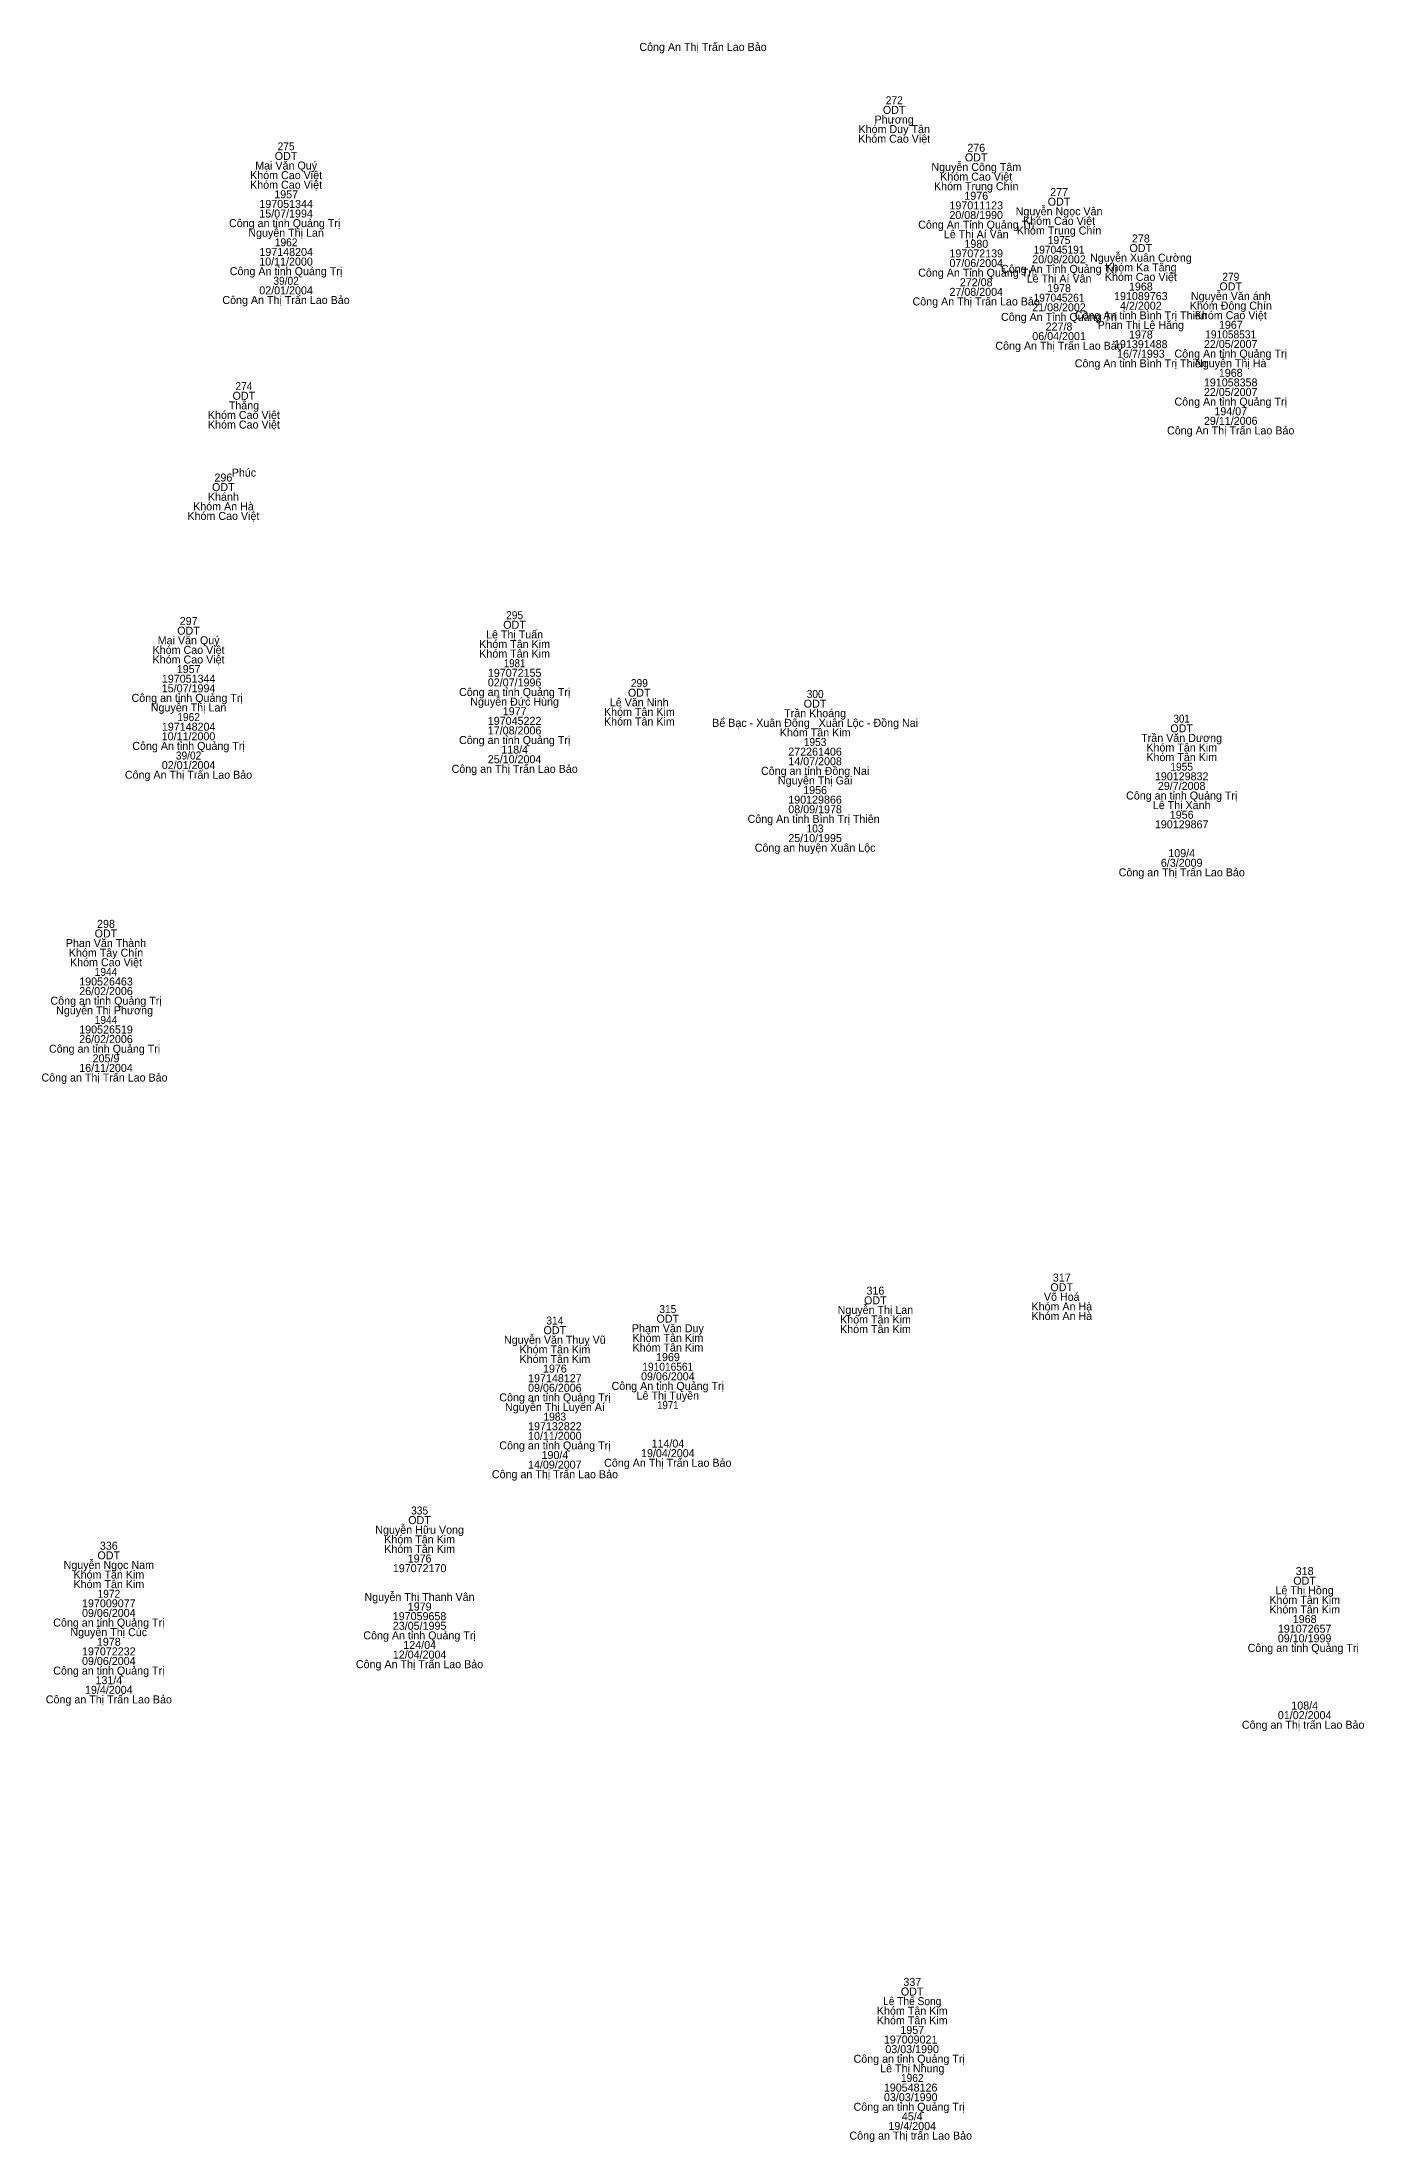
# Model space of a CAD drawing. Header units: metres. Extents: x 536493 to 536999, y 1836994 to 1837506.
# Drawn here: x 536498 to 536597.1, y 1836995.7 to 1837153.1 of the extents above; entities that cross this region are included whole.
import ezdxf
from ezdxf.enums import TextEntityAlignment as Align

# ---------------------------------------------------------------- set-up
doc = ezdxf.new("R2010")
doc.units = ezdxf.units.M
doc.header["$LTSCALE"] = 0.24
doc.layers.add('1', color=7, linetype='Continuous')

msp = doc.modelspace()

# ---------------------------------------------------------------- texts
at = {"layer": '1'}
for s, p in [('Công An Thị Trấn Lao Bảo', (536547.555, 1837152.42)), ('Phương', (536561.885, 1837146.98)), ('ODT', (536561.885, 1837147.7)), ('Khóm Cao Việt', (536561.89, 1837145.54)), ('Khóm Duy Tân', (536561.89, 1837146.26)), ('276', (536568.04, 1837144.86)), ('Mai Văn Quý', (536516.305, 1837143.53)), ('ODT', (536516.295, 1837144.25)), ('Nguyễn Công Tâm', (536568.045, 1837143.42)), ('ODT', (536568.035, 1837144.14)), ('Khóm Cao Việt', (536516.3, 1837142.81)), ('Khóm Cao Việt', (536516.3, 1837142.09)), ('Khóm Trung Chín', (536568.04, 1837141.98)), ('Khóm Cao Việt', (536568.04, 1837142.7)), ('197051344', (536516.305, 1837140.65)), ('1957', (536516.305, 1837141.37)), ('197011123', (536568.04, 1837140.54)), ('1976', (536568.04, 1837141.26)), ('Nguyễn Ngọc Vân', (536574.25, 1837140.1)), ('ODT', (536574.245, 1837140.82)), ('277', (536574.255, 1837141.54)), ('Công an tỉnh Quảng Trị ', (536516.305, 1837139.21)), ('Nguyễn Thị Lan', (536516.3, 1837138.49)), ('15/07/1994', (536516.3, 1837139.93)), ('Công An Tỉnh Quảng Trị', (536568.035, 1837139.1)), ('20/08/1990', (536568.035, 1837139.82)), ('Khóm Trung Chín', (536574.25, 1837138.66)), ('Khóm Cao Việt', (536574.25, 1837139.38)), ('197148204', (536516.305, 1837137.05)), ('Lê Thị Aí Vân', (536568.04, 1837138.38)), ('1980', (536568.045, 1837137.66)), ('ODT', (536580.375, 1837137.34)), ('278', (536580.38, 1837138.06)), ('Công An tỉnh Quảng Trị', (536516.295, 1837135.61)), ('10/11/2000', (536516.295, 1837136.33)), ('Công An Tỉnh Quảng Trị', (536568.035, 1837135.5)), ('07/06/2004', (536568.04, 1837136.22)), ('197072139', (536568.04, 1837136.94)), ('Công An Tỉnh Quảng Trị', (536574.245, 1837135.78)), ('20/08/2002', (536574.245, 1837136.5)), ('Nguyễn Xuân Cường', (536580.385, 1837136.62)), ('Khóm Ka Tăng', (536580.38, 1837135.9)), ('02/01/2004', (536516.3, 1837134.17)), ('27/08/2004', (536568.04, 1837134.06)), ('272/08', (536568.035, 1837134.78)), ('Lê Thị Aí Vân', (536574.25, 1837135.06)), ('1978', (536574.25, 1837134.34)), ('Khóm Cao Việt', (536580.38, 1837135.18)), ('1968', (536580.38, 1837134.46)), ('Nguyễn Văn ánh', (536587.12, 1837133.75)), ('ODT', (536587.115, 1837134.47)), ('Công An Thị Trấn Lao Bảo', (536516.295, 1837133.45)), ('Công An Thị Trấn Lao Bảo', (536568.035, 1837133.34)), ('21/08/2002', (536574.245, 1837132.9)), ('Công An tỉnh Bình Trị Thiên', (536580.375, 1837132.3)), ('191089763', (536580.38, 1837133.74)), ('4/2/2002', (536580.38, 1837133.02)), ('Khóm Đông Chín', (536587.125, 1837133.03)), ('Khóm Cao Việt', (536587.12, 1837132.31)), ('Công An Tỉnh Quảng Trị', (536574.245, 1837132.18)), ('06/04/2001', (536574.25, 1837130.74)), ('227/8', (536574.245, 1837131.46)), ('Phan Thị Lệ Hằng', (536580.375, 1837131.58)), ('1978', (536580.38, 1837130.86)), ('1967', (536587.125, 1837131.59)), ('Công An Thị Trấn Lao Bảo', (536574.245, 1837130.02)), ('191391488', (536580.375, 1837130.14)), ('16/7/1993', (536580.385, 1837129.42)), ('Công An tỉnh Quảng Trị', (536587.115, 1837129.43)), ('22/05/2007', (536587.115, 1837130.15)), ('Công An tỉnh Bình Trị Thiên', (536580.375, 1837128.7)), ('Nguyễn Thị Hà', (536587.12, 1837128.71)), ('1968', (536587.12, 1837127.99)), ('ODT', (536513.135, 1837126.27)), ('22/05/2007', (536587.115, 1837126.55)), ('191058358', (536587.115, 1837127.27)), ('Khóm Cao Việt', (536513.14, 1837124.83)), ('Thắng', (536513.14, 1837125.55)), ('Công An tỉnh Quảng Trị', (536587.115, 1837125.83)), ('29/11/2006', (536587.12, 1837124.39)), ('194/07', (536587.12, 1837125.11)), ('Khóm Cao Việt', (536513.14, 1837124.11)), ('Công An Thị Trấn Lao Bảo', (536587.115, 1837123.67)), ('296', (536511.6, 1837120.14)), ('Phúc', (536513.14, 1837120.51)), ('Khánh', (536511.6, 1837118.7)), ('ODT', (536511.595, 1837119.42)), ('Khóm Cao Việt', (536511.6, 1837117.26)), ('Khóm An Hà', (536511.605, 1837117.98)), ('ODT', (536508.985, 1837108.66)), ('297', (536508.995, 1837109.38)), ('ODT', (536533.425, 1837109.1)), ('Khóm Cao Việt', (536508.99, 1837107.22)), ('Mai Văn Quý', (536508.995, 1837107.94)), ('Khóm Tân Kim', (536533.435, 1837107.66)), ('Lê Thị Tuấn', (536533.43, 1837108.38)), ('Khóm Cao Việt', (536508.99, 1837106.5)), ('1957', (536508.995, 1837105.78)), ('Khóm Tân Kim', (536533.435, 1837106.94)), ('197072155', (536533.435, 1837105.5)), ('15/07/1994', (536508.99, 1837104.34)), ('197051344', (536508.995, 1837105.06)), ('Công an tỉnh Quảng Trị', (536533.435, 1837104.06)), ('02/07/1996', (536533.43, 1837104.78)), ('ODT', (536542.775, 1837104.01)), ('Công an tỉnh Quảng Trị ', (536508.995, 1837103.62)), ('Nguyễn Thị Lan', (536508.99, 1837102.9)), ('Nguyễn Đức Hùng', (536533.43, 1837103.34)), ('1977', (536533.435, 1837102.62)), ('Khóm Tân Kim', (536542.785, 1837102.57)), ('Lê Văn Ninh', (536542.775, 1837103.29)), ('Trần Khoáng', (536555.96, 1837102.47)), ('ODT', (536555.955, 1837103.19)), ('197148204', (536508.995, 1837101.46)), ('197045222', (536533.43, 1837101.9)), ('17/08/2006', (536533.43, 1837101.18)), ('Khóm Tân Kim', (536542.785, 1837101.85)), ('Bể Bạc - Xuân Đông _Xuân Lộc - Đồng Nai', (536555.96, 1837101.75)), ('Khóm Tân Kim', (536555.965, 1837101.03)), ('ODT', (536583.435, 1837101.34)), ('Công An tỉnh Quảng Trị', (536508.985, 1837100.02)), ('10/11/2000', (536508.985, 1837100.74)), ('Công an tỉnh Quảng Trị', (536533.435, 1837100.46)), ('118/4', (536533.435, 1837099.74)), ('272261406', (536555.955, 1837099.59)), ('Trần Văn Dương', (536583.435, 1837100.62)), ('Khóm Tân Kim', (536583.445, 1837099.9)), ('Khóm Tân Kim', (536583.445, 1837099.18)), ('Công An Thị Trấn Lao Bảo', (536508.985, 1837097.86)), ('02/01/2004', (536508.99, 1837098.58)), ('Công an Thị Trấn Lao Bảo', (536533.435, 1837098.3)), ('25/10/2004', (536533.43, 1837099.02)), ('Công an tỉnh Đồng Nai', (536555.96, 1837098.15)), ('14/07/2008', (536555.96, 1837098.87)), ('190129832', (536583.44, 1837097.74)), ('Nguyễn Thị Gái', (536555.96, 1837097.43)), ('1956', (536555.96, 1837096.71)), ('Công an tỉnh Quảng Trị', (536583.445, 1837096.3)), ('29/7/2008', (536583.44, 1837097.02)), ('Công An tỉnh Bình Trị Thiên ', (536555.96, 1837094.55)), ('08/09/1978', (536555.96, 1837095.27)), ('190129866', (536555.955, 1837095.99)), ('Lê Thị Xanh', (536583.44, 1837095.58)), ('1956', (536583.44, 1837094.86)), ('25/10/1995', (536555.96, 1837093.11)), ('190129867', (536583.44, 1837094.14)), ('Công an huyện Xuân Lộc', (536555.96, 1837092.39)), ('109/4', (536583.445, 1837091.98)), ('Công an Thị Trấn Lao Bảo', (536583.445, 1837090.54)), ('6/3/2009', (536583.44, 1837091.26)), ('298', (536502.8, 1837086.68)), ('Phan Văn Thành', (536502.795, 1837085.24)), ('ODT', (536502.795, 1837085.96)), ('Khóm Tây Chín', (536502.8, 1837084.52)), ('Khóm Cao Việt', (536502.8, 1837083.8)), ('190526463', (536502.8, 1837082.36)), ('Công an tỉnh Quảng Trị', (536502.805, 1837080.92)), ('Nguyễn Thị Phương ', (536502.805, 1837080.2)), ('26/02/2006', (536502.8, 1837081.64)), ('190526519', (536502.8, 1837078.76)), ('Công an tỉnh Quảng Trị ', (536502.805, 1837077.32)), ('26/02/2006', (536502.8, 1837078.04)), ('16/11/2004', (536502.8, 1837075.88)), ('205/9', (536502.8, 1837076.6)), ('Công an Thị Trấn Lao Bảo ', (536502.8, 1837075.16)), ('317', (536574.455, 1837060.16)), ('ODT', (536560.475, 1837058.46)), ('316', (536560.48, 1837059.18)), ('Võ Hoá', (536574.45, 1837058.72)), ('ODT', (536574.445, 1837059.44)), ('ODT', (536544.915, 1837057.08)), ('Nguyễn Thị Lan', (536560.48, 1837057.74)), ('Khóm Tân Kim', (536560.485, 1837057.02)), ('Khóm An Hà', (536574.455, 1837058)), ('Khóm An Hà', (536574.455, 1837057.28)), ('Nguyễn Văn Thuỵ Vũ', (536536.45, 1837055.5)), ('ODT', (536536.445, 1837056.22)), ('Phạm Văn Duy', (536544.92, 1837056.36)), ('Khóm Tân Kim', (536544.925, 1837055.64)), ('Khóm Tân Kim', (536560.485, 1837056.3)), ('Khóm Tân Kim', (536536.455, 1837054.78)), ('Khóm Tân Kim', (536536.455, 1837054.06)), ('Khóm Tân Kim', (536544.925, 1837054.92)), ('1969', (536544.925, 1837054.2)), ('197148127', (536536.45, 1837052.62)), ('1976', (536536.45, 1837053.34)), ('Công An tỉnh Quảng Trị', (536544.915, 1837052.04)), ('09/06/2004', (536544.92, 1837052.76)), ('Công an tỉnh Quảng Trị', (536536.455, 1837051.18)), ('Nguyễn Thị Luyến Aí', (536536.455, 1837050.46)), ('09/06/2006', (536536.45, 1837051.9)), ('Lê Thị Tuyền', (536544.92, 1837051.32)), ('197132822', (536536.45, 1837049.02)), ('Công an tỉnh Quảng Trị', (536536.455, 1837047.58)), ('10/11/2000', (536536.445, 1837048.3)), ('114/04', (536544.925, 1837047.72)), ('14/09/2007', (536536.445, 1837046.14)), ('190/4', (536536.455, 1837046.86)), ('Công An Thị Trấn Lao Bảo', (536544.915, 1837046.28)), ('19/04/2004', (536544.92, 1837047)), ('Công an Thị Trấn Lao Bảo', (536536.455, 1837045.42)), ('Nguyễn Hữu Vọng', (536526.31, 1837041.26)), ('ODT', (536526.305, 1837041.98)), ('336', (536503.01, 1837040.06)), ('Khóm Tân Kim', (536526.315, 1837040.54)), ('Khóm Tân Kim', (536526.315, 1837039.82)), ('Nguyễn Ngọc Nam', (536503.01, 1837038.62)), ('Khóm Tân Kim', (536503.015, 1837037.9)), ('ODT', (536503.005, 1837039.34)), ('197072170', (536526.31, 1837038.38)), ('1976', (536526.31, 1837039.1)), ('318', (536592.66, 1837038.16)), ('Khóm Tân Kim', (536503.015, 1837037.18)), ('Nguyễn Thị Thanh Vân', (536526.305, 1837036.22)), ('Lê Thị Hồng', (536592.655, 1837036.72)), ('ODT', (536592.655, 1837037.44)), ('09/06/2004', (536503.01, 1837035.02)), ('197009077', (536503.01, 1837035.74)), ('197059658', (536526.305, 1837034.78)), ('1979', (536526.315, 1837035.5)), ('Khóm Tân Kim', (536592.665, 1837036)), ('Khóm Tân Kim', (536592.665, 1837035.28)), ('Công an tỉnh Quảng Trị', (536503.015, 1837034.3)), ('Nguyễn Thị Cúc', (536503.005, 1837033.58)), ('Công An tỉnh Quảng Trị', (536526.305, 1837033.34)), ('23/05/1995', (536526.31, 1837034.06)), ('09/10/1999', (536592.655, 1837033.12)), ('191072657', (536592.66, 1837033.84)), ('1968', (536592.66, 1837034.56)), ('197072232', (536503.01, 1837032.14)), ('1978', (536503.01, 1837032.86)), ('12/04/2004', (536526.31, 1837031.9)), ('124/04', (536526.315, 1837032.62)), ('Công an tỉnh Quảng Trị ', (536592.665, 1837032.4)), ('Công an tỉnh Quảng Trị', (536503.015, 1837030.7)), ('09/06/2004', (536503.01, 1837031.42)), ('131/4', (536503.015, 1837029.98)), ('Công An Thị Trấn Lao Bảo', (536526.305, 1837031.18)), ('Công an Thị Trấn Lao Bảo', (536503.015, 1837028.54)), ('19/4/2004', (536503.01, 1837029.26)), ('01/02/2004', (536592.66, 1837027.36)), ('108/4', (536592.665, 1837028.08)), ('Công an Thị trấn Lao Bảo ', (536592.66, 1837026.64)), ('ODT', (536563.235, 1837006.64)), ('337', (536563.245, 1837007.36)), ('Khóm Tân Kim', (536563.245, 1837005.2)), ('Khóm Tân Kim', (536563.245, 1837004.48)), ('1957', (536563.245, 1837003.76)), ('Công an tỉnh Quảng Trị  ', (536563.235, 1837001.6)), ('197009021 ', (536563.235, 1837003.04)), ('03/03/1990', (536563.235, 1837002.32)), ('Lê Thị Nhung', (536563.245, 1837000.88)), ('03/03/1990 ', (536563.24, 1836998.72)), ('190548126 ', (536563.235, 1836999.44)), ('Công an tỉnh Quảng Trị  ', (536563.235, 1836998)), ('45/4', (536563.245, 1836997.28)), ('Công an Thị trấn Lao Bảo ', (536563.24, 1836995.84)), ('19/4/2004', (536563.24, 1836996.56))]:
    msp.add_text(s, height=0.6, dxfattribs=at).set_placement(p, align=Align.CENTER)
for s, width, p in [('272', 0.95, (536561.895, 1837148.42)), ('275', 0.95, (536516.3, 1837144.97)), ('1962', 0.95, (536516.305, 1837137.77)), ('197045191', 0.95, (536574.245, 1837137.22)), ('1975', 0.95, (536574.25, 1837137.94)), ('39/02', 0.95, (536516.3, 1837134.89)), ('279', 0.95, (536587.125, 1837135.19)), ('197045261', 0.95, (536574.245, 1837133.62)), ('191058531', 0.95, (536587.115, 1837130.87)), ('274', 0.95, (536513.14, 1837126.99)), ('295', 0.95, (536533.43, 1837109.82)), ('1981', 0.9, (536533.43, 1837106.22)), ('299', 0.95, (536542.785, 1837104.73)), ('300', 0.95, (536555.965, 1837103.91)), ('1962', 0.95, (536508.995, 1837102.18)), ('301', 0.9, (536583.44, 1837102.06)), ('39/02', 0.95, (536508.99, 1837099.3)), ('1953', 0.95, (536555.955, 1837100.31)), ('1955', 0.95, (536583.44, 1837098.46)), ('103', 0.95, (536555.955, 1837093.83)), ('1944', 0.95, (536502.8, 1837083.08)), ('1944', 0.95, (536502.8, 1837079.48)), ('314', 0.95, (536536.45, 1837056.94)), ('315', 0.95, (536544.92, 1837057.8)), ('191016561', 0.95, (536544.915, 1837053.48)), ('1971', 0.9, (536544.92, 1837050.6)), ('1983', 0.95, (536536.445, 1837049.74)), ('335', 0.95, (536526.31, 1837042.7)), ('1972', 0.95, (536503.015, 1837036.46)), ('Lê Thế Song', 0.95, (536563.24, 1837005.92)), ('1962', 0.95, (536563.245, 1837000.16))]:
    msp.add_text(s, height=0.6, dxfattribs=dict(at, width=width)).set_placement(p, align=Align.CENTER)

doc.saveas('drawing.dxf')
